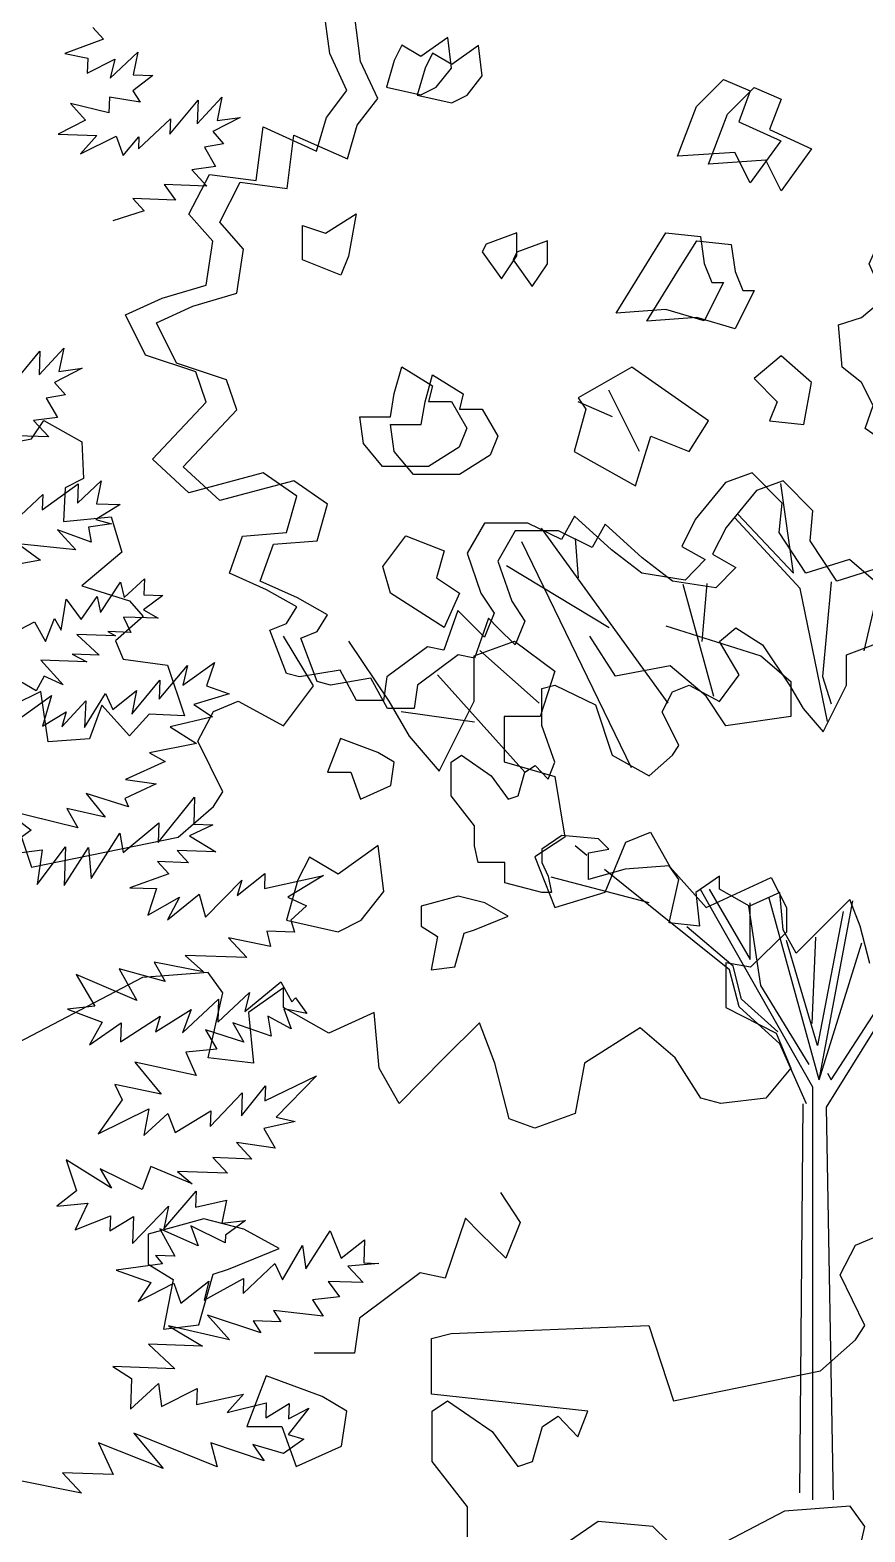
# Model space of a CAD drawing. Header units: inches. Extents: x 11.9 to 85.3, y 21.1 to 37.4.
# Drawn here: x 66.5085 to 66.7668, y 21.8291 to 22.2938 of the extents above; entities that cross this region are included whole.
import ezdxf

# ---------------------------------------------------------------- set-up
doc = ezdxf.new("R2010")
doc.units = ezdxf.units.IN
doc.header["$MEASUREMENT"] = 0
doc.layers.add('CAY', color=94, linetype='Continuous')
doc.layers.add('CAY-3', color=61, linetype='Continuous')

# ---------------------------------------------------------------- blocks, each defined once
blk = doc.blocks.new('A$C76451831')
at = {"layer": 'CAY'}
for p, q in [((6021.3, 1072.2), (6028.7, 1064.2)), ((6028.7, 1064.2), (6002.1, 1054.3)), ((6002.1, 1054.3), (6017.8, 1051)), ((6017.8, 1051), (6017.5, 1040.6)), ((6017.5, 1040.6), (6036.4, 1050.3)), ((6033.2, 1037.3), (6052.4, 1055.2)), ((6036.4, 1050.3), (6033.2, 1037.3)), ((6052.4, 1055.2), (6049.1, 1039.5)), ((6062.7, 1039), (6048.8, 1028.6)), ((6049.1, 1039.5), (6062.7, 1039)), ((6048.8, 1028.6), (6053.9, 1020.7)), ((6005.9, 1019.7), (6016.3, 1008.4)), ((6032.4, 1013.3), (6005.9, 1019.7)), ((6032.8, 1024.2), (6032.4, 1013.3)), ((6053.9, 1020.7), (6032.8, 1024.2)), ((6074.5, 998.7), (6093.9, 1022)), ((6093.3, 1005.7), (6110.2, 1024.2)), ((6093.9, 1022), (6093.3, 1005.7)), ((6110.2, 1024.2), (6107, 1008)), ((6016.3, 1008.4), (5997.4, 998.7)), ((6052.8, 988.6), (6074.8, 1009.1)), ((6074.8, 1009.1), (6074.5, 998.7)), ((6122.9, 1010.1), (6104, 1000.4)), ((6107, 1008), (6122.9, 1010.1)), ((5997.4, 998.7), (6024.1, 997.7)), ((6024.1, 997.7), (6012.8, 985)), ((6012.8, 985), (6037.3, 997.3)), ((6037.3, 997.3), (6042.2, 983.9)), ((6042.2, 983.9), (6053.1, 996.7)), ((6053.1, 996.7), (6052.8, 988.6)), ((6104, 1000.4), (6111.4, 992)), ((6111.4, 992), (6098.2, 989.7)), ((6098.2, 989.7), (6105.9, 976.3)), ((6105.9, 976.3), (6089.5, 974.1)), ((6089.5, 974.1), (6099.9, 962.9)), ((6070.5, 963.9), (6078.3, 953.2)), ((6099.9, 962.9), (6070.5, 963.9)), ((6078.3, 953.2), (6048.9, 954.2)), ((6048.9, 954.2), (6056.8, 945.8)), ((6056.8, 945.8), (6035.2, 938.9)), ((2009.3, 881.7), (1985.5, 892.2)), ((2027.8, 857.9), (2006.6, 900.2)), ((2134, 774), (2125.3, 835.7)), ((2138.7, 763.4), (2093.5, 812.2)), ((2095.8, 814.5), (2134, 774)), ((2047.7, 684.5), (1960.2, 805.1)), ((1985.8, 770.9), (1983.8, 797.9)), ((2022.3, 639.8), (1946.8, 795.6)), ((2007, 736.3), (1936.2, 779.1)), ((2079.1, 689), (2057.9, 766.3)), ((2071.1, 726.8), (2074.5, 766.9)), ((2159.9, 768.1), (2154, 702.8)), ((2182.7, 720.5), (2195.7, 776.4)), ((2157.5, 671.8), (2138.7, 763.4)), ((1958.8, 684.4), (1917.8, 720.8)), ((1948.8, 636.8), (1888.7, 704)), ((2154, 702.8), (2159.9, 684)), ((1914.2, 671.4), (1863.5, 678.5)), ((1991.5, 579.5), (1983.4, 586)), ((2041.2, 539.6), (2003.7, 569.7)), ((2034.5, 546.7), (1966.9, 564.4)), ((2147.3, 419.7), (2069.9, 556)), ((2075.8, 556.2), (2104.1, 507.8)), ((2151.6, 424.8), (2117.3, 549.9)), ((2089.9, 500.7), (2041.2, 539.6)), ((2102.9, 544.4), (2111.2, 489.7)), ((2104.1, 507.8), (2104.1, 546.7)), ((2168.2, 540.8), (2150.5, 448.4)), ((2151.6, 424.8), (2175, 548.1)), ((2156.8, 405.9), (2241.3, 542.4)), ((2092.3, 503.1), (2060.4, 530.2)), ((2150.5, 448.4), (2129.2, 520.8)), ((2146.9, 463.7), (2149.3, 523.1)), ((2151.6, 424.8), (2181.2, 519.2)), ((2096.6, 475.1), (2089.9, 500.7)), ((2098.2, 480.3), (2092.3, 503.1)), ((2159.9, 424.8), (2212.2, 505.4)), ((2111.2, 489.7), (2144.6, 435.4)), ((2123.3, 457.8), (2098.2, 480.3)), ((2124.5, 449.6), (2096.6, 475.1)), ((2143, 408.3), (2124.5, 449.6)), ((2157.5, 429.5), (2159.9, 424.8)), ((2147.3, 135.4), (2147.3, 419.7)), ((2138.3, 140.1), (2140.6, 408.3)), ((2161.5, 135.4), (2156.8, 405.9))]:
    blk.add_line(p, q, dxfattribs=at)
for points in [[(2193.7, 777.9), (2163.8, 768.5), (2145.4, 796.4), (2147.3, 816.9), (2126.9, 837.7), (2108.4, 831), (2087.6, 805.5), (2078.1, 787), (2094.3, 777.9), (2080.5, 763.8), (2050.6, 768.5), (2029.8, 784.6), (2004.2, 807.8), (1995.2, 791.7), (1972, 803.1), (1942.1, 803.1), (1930.3, 782.3), (1939.8, 754.7), (1948.8, 741), (1942.1, 724.5), (1930.3, 736.3), (1923.7, 742.9), (1914.2, 715.4), (1902.8, 717.8), (1874.9, 696.9), (1872.6, 680.8), (1854.1, 680.8), (1842.7, 701.7), (1814.8, 696.9), (1805.7, 699.3), (1794.3, 729.2), (1805.7, 733.9), (1812.8, 745.3), (1792, 757.1), (1766.4, 768.5), (1775.5, 794.1), (1805.7, 796.4), (1812.8, 821.6), (1789.6, 837.7), (1738.5, 824), (1713.4, 847.2), (1750.3, 886.5), (1743.2, 907.3), (1708.6, 918.7), (1694.9, 946.6), (1720, 958), (1750.3, 967.1), (1755, 997.4), (1738.5, 1015.9), (1752.7, 1043.4), (1784.9, 1039.1), (1789.6, 1076), (1826.6, 1059.5), (1833.2, 1082.7), (1847.4, 1101.2), (1835.6, 1126.7), (1831.3, 1159)], [(1595.2, 903.7), (1614.6, 927.1), (1614, 910.8), (1631, 929.2), (1627.7, 913), (1643.6, 915.2), (1624.7, 905.4), (1632.1, 897), (1618.9, 894.7), (1626.6, 881.3), (1610.2, 879.2), (1620.7, 867.9), (1591.3, 868.9)], [(1597.4, 810.2), (1616.6, 828.2), (1616.2, 817.7), (1640.9, 835.5), (1640.4, 822.3), (1656.8, 837.6), (1653.5, 821.9), (1669.8, 821.3), (1653.1, 811), (1663.9, 807.9), (1648, 805.8), (1649.9, 795.3), (1626.6, 803.8), (1639.3, 790.2), (1599.5, 794.3), (1615, 782.9), (1590.8, 778.7)], [(1591.9, 730.6), (1610.8, 740.4), (1618.5, 727), (1624.5, 742.7), (1629.2, 734.8), (1632.6, 756), (1643, 742), (1654, 757.9), (1656.3, 747), (1670.2, 767.8), (1672.6, 757.3), (1686.6, 770), (1686.2, 759.1), (1699.3, 758.6), (1685.9, 748.7), (1696.1, 742.9), (1672.1, 743.7), (1677.2, 733.1), (1661.3, 733.7), (1666.6, 730.8), (1639.9, 731.7), (1655.3, 717.6), (1636.8, 718.2), (1647, 712.9), (1615.3, 714), (1630.6, 697.1), (1617.6, 703), (1611.9, 692.8), (1593.7, 703.8)], [(1598, 672), (1622.6, 689.7), (1616.4, 668.6), (1632.6, 678.5), (1629.6, 668.1), (1646.1, 686.1), (1645.4, 667.6), (1659.8, 691.1), (1664.9, 680), (1681.2, 693.1), (1677.9, 676.9), (1697.3, 700.2), (1696.8, 687.1), (1716.2, 710.4), (1713, 696.9), (1734.9, 712.5), (1729.3, 696.4), (1745, 690.8), (1720.7, 683.5), (1733.6, 674.9), (1704.3, 668.2), (1722.5, 656.7), (1690.1, 650.1), (1700.8, 644.3), (1673.6, 631.7), (1694.8, 628.7), (1673.2, 618.6), (1675.7, 613), (1646.5, 622.2), (1659.6, 605.9), (1633, 611.8), (1640.7, 598.4), (1590.4, 611), (1608.5, 596.8), (1583.9, 579.1), (1616.2, 583.4), (1612.6, 559.5), (1632.1, 585.5), (1631.2, 558.8), (1648, 585), (1649.9, 563.6), (1669.6, 594.7), (1671.9, 581.4), (1696.6, 601.9), (1696.1, 588.3), (1721.2, 619.6), (1720.6, 601), (1733.7, 600.6), (1717.6, 593), (1735.8, 581.9), (1709.1, 582.8), (1716.9, 574.4), (1695.7, 575.2), (1703.5, 566.7), (1676.5, 557.2), (1695, 556.6), (1688.9, 538.2), (1710.7, 550.6), (1702.4, 535), (1724.3, 552.8), (1728.8, 536.8), (1753.7, 562.3), (1750.6, 551.9), (1769.7, 567.1), (1769.3, 556.7), (1810, 565.7), (1785.4, 550.7), (1798.4, 544.8), (1787.6, 534.8), (1790, 526.5), (1771, 527.2), (1773.4, 516.7), (1744.6, 522.7), (1757.2, 509.1), (1714.7, 510.6), (1727.4, 499.2), (1693.2, 505.9), (1700.9, 492.5), (1669.1, 501.3), (1681.4, 479.5), (1639.5, 497.3), (1652.3, 475.6), (1633.6, 473.5), (1657.4, 464.5), (1648.7, 449), (1670.5, 464.1), (1670, 450.9), (1697.4, 468.6), (1694.3, 457.8), (1718.8, 473.3), (1712.8, 457.1), (1737.7, 480.3), (1737.1, 464.5), (1759.1, 485), (1755.9, 472), (1780.7, 492.4), (1788.3, 478.5), (1790.7, 481.2), (1798.5, 470.5), (1782.7, 473.7), (1787.7, 460), (1771.7, 468.7), (1773.9, 455), (1747.5, 464.1), (1755.2, 450.7), (1728.8, 459.3), (1736.5, 445.9), (1715.1, 443.9), (1722.2, 427.8), (1680, 437), (1698.2, 415), (1666.3, 421.6), (1671.3, 411), (1654.7, 387.5), (1689.7, 404.9), (1686.3, 386.4), (1702.7, 401.7), (1707.7, 388.4), (1732.3, 403.4), (1731.9, 392.6), (1754, 415.8), (1753.4, 400), (1770, 420.7), (1769.7, 410.3), (1805.2, 427.6), (1777.4, 399.1), (1790.4, 396), (1769, 391.3), (1776.7, 377.8), (1750.1, 381.5), (1760.6, 370.2), (1733.8, 371.2), (1743.9, 360.4), (1709.5, 361.6), (1719.6, 353.1), (1691, 365), (1685, 349.3), (1656.1, 363.5), (1663.8, 350.1), (1632.7, 369.7), (1639.7, 348.2), (1626.2, 337.8), (1647.6, 339.7), (1638.8, 321.5), (1663.1, 331), (1662.7, 320.6), (1679, 330.5), (1678.3, 311.9), (1703.2, 337.8), (1700, 322), (1722.2, 348), (1721.8, 337.1), (1743.2, 341.8), (1740, 326.1), (1756.3, 327.8), (1742.4, 317.8), (1742.2, 312.4), (1718.6, 324.1), (1723.6, 310.3), (1697.2, 322.1), (1707.5, 303.2), (1694.3, 303.7), (1699.1, 298), (1667.2, 293.7), (1691, 285.2), (1682.3, 271.9), (1706.8, 284.6), (1711.8, 270.9), (1730.9, 286.1), (1727.7, 273), (1755, 287.9), (1754.6, 277.5), (1776.6, 298.1), (1781.7, 287), (1795.6, 310.5), (1797.8, 294.6), (1814.6, 320.8), (1822.1, 301.9), (1838.4, 314.5), (1837.8, 298.6), (1848.2, 298.3), (1826.8, 296.3), (1837.3, 285.1), (1813.3, 285.9), (1821.1, 275.2), (1802.5, 273.1), (1809.8, 262), (1775.5, 265.9), (1780.6, 258), (1761.6, 258.7), (1766.8, 250.4), (1730.1, 262.5), (1745.3, 245.7), (1703.1, 255.3), (1726.6, 241.3), (1689.5, 242.6), (1707.5, 225.7), (1664.9, 227.2), (1677.8, 219), (1677, 197.7), (1696.2, 215.6), (1698.4, 199.7), (1722.9, 212), (1722.5, 201.1), (1754.9, 208.2), (1743.6, 195.4), (1770.5, 202.2), (1770.2, 191.8), (1786.4, 201.6), (1786, 191.2), (1799.9, 198.4), (1785.6, 180.3), (1796.4, 177.2), (1782.5, 167.3), (1761.4, 173.5), (1769.1, 162.3), (1732.4, 174.5), (1736.8, 158), (1679.2, 181.3), (1699.6, 157), (1654.9, 174.5), (1665, 152.8), (1630.2, 154), (1643.3, 140), (1592.9, 149.9)], [(2186.6, 505), (2179.9, 530.6), (2172.9, 549.1), (2156.8, 533), (2135.9, 512.1), (2126.9, 528.2), (2124.5, 553.8), (2103.7, 544.4), (2082.9, 556.2), (2082.9, 565.2), (2066.7, 553.8), (2069.1, 530.6), (2048.3, 533), (2054.9, 562.8), (2048.3, 572.3), (2018, 569.9), (1992.8, 562.8), (1992.8, 581.3), (2006.6, 583.7), (1999.5, 590.8), (1974.4, 593.1), (1960.6, 583.7), (1960.6, 574.6), (1964.9, 565.2), (1967.3, 553.8), (1960.6, 553.8), (1935.1, 560.5), (1935.1, 574.6), (1916.6, 574.6), (1914.2, 586), (1914.2, 599.8), (1898.1, 620.6), (1898.1, 643.8), (1905.2, 648.6), (1925.6, 634.4), (1937.4, 618.3), (1944.1, 620.6), (1948.8, 636.8), (1955.9, 641.5), (1964.9, 632), (1969.6, 643.8), (1960.6, 669), (1960.6, 694.6), (1969.6, 696.9), (1997.6, 683.2), (2009, 648.6), (2034.5, 634.4), (2050.6, 648.6), (2054.9, 655.2), (2043.5, 678.5), (2050.6, 692.2), (2062, 696.9), (2082.9, 685.5), (2096.6, 704), (2082.9, 726.8), (2094.3, 736.3), (2112.7, 724.5), (2131.2, 696.9), (2140.6, 680.8), (2154.4, 664.7), (2170.5, 696.9), (2170.5, 717.8), (2189, 724.5)]]:
    blk.add_lwpolyline(points, dxfattribs=at)
for points in [[(1919.5, 1116.7), (1916.9, 1137.8), (1898.4, 1124.6), (1885.2, 1132.5), (1880, 1122), (1874.7, 1103.5), (1898.4, 1098.2), (1909, 1103.5)], [(2088.5, 1090.3), (2106.9, 1108.8), (2125.4, 1100.8), (2117.5, 1079.7), (2146.5, 1066.5), (2125.4, 1037.5), (2114.9, 1058.6), (2075.3, 1055.9)], [(1795.5, 989.9), (1795.5, 1013.7), (1811.3, 1008.4), (1832.5, 1021.6), (1827.2, 992.6), (1821.9, 979.4)], [(2209.9, 855.3), (2183.5, 873.8), (2188.8, 889.6), (2180.8, 905.5), (2167.6, 916), (2165, 945.1), (2180.8, 950.3), (2196.7, 963.5), (2186.1, 987.3), (2199.3, 1016.3), (2231, 1024.3), (2270.6, 1013.7), (2254.7, 1003.1), (2244.2, 982), (2278.5, 974.1), (2278.5, 947.7), (2257.4, 939.8), (2236.3, 931.9), (2204.6, 937.1), (2199.3, 921.3), (2233.6, 916), (2262.7, 900.2), (2257.4, 881.7), (2220.4, 873.8)], [(1943.3, 995.2), (1940.7, 989.9), (1953.9, 971.5), (1964.4, 987.3), (1964.4, 1003.1)], [(2054.1, 982), (2067.3, 1003.1), (2091.1, 1000.5), (2093.7, 982), (2099, 968.8), (2106.9, 968.8), (2093.7, 942.4), (2067.3, 950.3), (2033, 947.7)], [(2141.2, 876.4), (2146.5, 905.5), (2125.4, 923.9), (2106.9, 908.1), (2122.8, 892.2), (2117.5, 879)], [(2062.1, 857.9), (2075.3, 879), (2022.5, 916), (1985.5, 894.9), (1990.8, 887), (1982.9, 857.9), (2025.1, 834.2), (2035.7, 868.5)], [(1903.7, 887), (1919.5, 887), (1930.1, 868.5), (1924.8, 855.3), (1903.7, 842.1), (1872, 842.1), (1858.8, 857.9), (1856.2, 876.4), (1877.3, 876.4), (1880, 892.2), (1885.2, 910.7), (1906.4, 897.5)], [(1856.2, 760.2), (1850.9, 778.7), (1866.8, 799.8), (1893.2, 789.3), (1887.9, 770.8), (1903.7, 760.2), (1893.2, 736.5)], [(1809, 206.5), (1770.6, 220.7), (1757.1, 185.9), (1781.3, 185.9), (1791.3, 158.2), (1822.5, 172.3), (1826.1, 196.5)]]:
    blk.add_lwpolyline(points, close=True, dxfattribs=at)
at = {"layer": 'CAY-3'}
for p, q in [((6173.4, 618.5), (6152.8, 652.7)), ((6381.5, 625), (6363.8, 652.7)), ((6416.3, 659.8), (6481.8, 639.1)), ((6197.6, 649.2), (6225.3, 607.9)), ((6284.2, 639.1), (6312, 649.2)), ((6312, 649.2), (6339.7, 628.5)), ((6284.2, 607.9), (6284.2, 639.1)), ((6419.3, 632.1), (6381.5, 625)), ((6444, 611.4), (6419.3, 632.1)), ((6481.8, 639.1), (6502.4, 621.4)), ((6339.7, 628.5), (6329.6, 597.3)), ((6502.4, 621.4), (6502.4, 597.3)), ((6152.8, 590.8), (6173.4, 618.5)), ((6457.6, 590.8), (6444, 611.4)), ((6093.8, 580.2), (6104.4, 600.8)), ((6104.4, 600.8), (6121.5, 607.9)), ((6121.5, 607.9), (6152.8, 590.8)), ((6225.3, 607.9), (6239.4, 583.7)), ((6260.1, 559.5), (6284.2, 607.9)), ((6304.9, 597.3), (6304.9, 566)), ((6329.6, 597.3), (6304.9, 597.3)), ((6502.4, 597.3), (6457.6, 590.8)), ((6110.9, 545.4), (6093.8, 580.2)), ((6239.4, 583.7), (6260.1, 559.5)), ((6304.9, 566), (6339.7, 556)), ((6339.7, 556), (6346.7, 514.1)), ((5961.9, 545.3), (5979, 493.4)), ((6104.4, 535.3), (6110.9, 545.4)), ((6080.2, 514.1), (6104.4, 535.3)), ((6388.6, 510.6), (6405.7, 517.6)), ((6405.7, 517.6), (6419.3, 493.4)), ((5979, 493.4), (6080.2, 514.1)), ((6346.7, 514.1), (6326.1, 500.5)), ((6374.5, 476.3), (6388.6, 510.6)), ((6326.1, 500.5), (6339.7, 465.7)), ((6419.3, 493.4), (6444, 465.7)), ((6339.7, 465.7), (6374.5, 476.3)), ((6444, 465.7), (6488.8, 486.4)), ((6488.8, 486.4), (6499.5, 465.7)), ((6499.5, 465.7), (6499.5, 448.6)), ((6499.5, 448.6), (6474.7, 424.4)), ((6457.6, 427.4), (6457.6, 396.7)), ((6474.7, 424.4), (6457.6, 427.4)), ((6055.5, 417.4), (5954.9, 364.8)), ((6100.9, 420.9), (6055.5, 417.4)), ((6110.9, 406.7), (6100.9, 420.9)), ((6100.9, 361.9), (6110.9, 406.7)), ((6152.8, 410.3), (6128.6, 393.2)), ((6152.8, 396.7), (6152.8, 410.3)), ((6184, 379), (6152.8, 396.7)), ((6457.6, 396.7), (6492.4, 379)), ((6128.6, 393.2), (6132.1, 358.4)), ((6215.3, 393.2), (6184, 379)), ((6218.8, 354.8), (6215.3, 393.2)), ((6287.8, 386.1), (6263.6, 361.9)), ((6298.4, 358.4), (6287.8, 386.1)), ((6398.6, 382.6), (6360.3, 358.4)), ((6422.8, 361.9), (6398.6, 382.6)), ((6492.4, 379), (6502.4, 354.8)), ((6132.1, 358.4), (6100.9, 361.9)), ((6232.4, 330.6), (6218.8, 354.8)), ((6263.6, 361.9), (6232.4, 330.6)), ((6308.4, 320), (6298.4, 358.4)), ((6360.3, 358.4), (6353.8, 323.6)), ((6440.5, 334.2), (6422.8, 361.9)), ((6502.4, 354.8), (6485.3, 334.2)), ((1932.1, 347.2), (1945.6, 326.5)), ((6454.1, 330.6), (6440.5, 334.2)), ((6485.3, 334.2), (6454.1, 330.6)), ((1908, 329.4), (1893.8, 288.2)), ((1917.9, 319.4), (1908, 329.4)), ((1945.6, 326.5), (1935.6, 301.8)), ((6353.8, 323.6), (6326.1, 313.5)), ((1935.6, 301.8), (1917.9, 319.4)), ((2166.1, 290.3), (2176.7, 310.9)), ((2176.7, 310.9), (2193.8, 318)), ((6326.1, 313.5), (6308.4, 320)), ((1876.7, 291.7), (1834.8, 260.5)), ((1893.8, 288.2), (1876.7, 291.7)), ((2183.2, 255.5), (2166.1, 290.3)), ((1834.8, 260.5), (1831.3, 236.3)), ((1884.4, 246.4), (1898, 249.9)), ((1898, 249.9), (2034.2, 255.5)), ((2034.2, 255.5), (2051.3, 203.6)), ((2176.7, 245.5), (2183.2, 255.5)), ((1884.4, 208.1), (1884.4, 246.4)), ((2152.5, 224.2), (2176.7, 245.5)), ((1831.3, 236.3), (1803.5, 236.3)), ((2051.3, 203.6), (2152.5, 224.2)), ((1992.3, 196.5), (1884.4, 208.1)), ((1885, 196.5), (1895.6, 203.6)), ((1895.6, 203.6), (1926.3, 182.3)), ((1885, 161.7), (1885, 196.5)), ((1961.1, 185.9), (1971.7, 193)), ((1971.7, 193), (1985.3, 178.8)), ((1985.3, 178.8), (1992.3, 196.5)), ((1926.3, 182.3), (1944, 158.2)), ((1954, 161.7), (1961.1, 185.9)), ((1909.2, 130.4), (1885, 161.7)), ((1944, 158.2), (1954, 161.7)), ((1909.2, 109.8), (1909.2, 130.4)), ((2127.7, 127.5), (2027.1, 75)), ((2173.1, 131), (2127.7, 127.5)), ((2183.2, 116.9), (2173.1, 131)), ((1999.4, 120.4), (1978.8, 106.3)), ((2037.1, 116.9), (1999.4, 120.4)), ((2047.8, 106.3), (2037.1, 116.9)), ((2173.1, 72.1), (2183.2, 116.9))]:
    blk.add_line(p, q, dxfattribs=at)
for points in [[(6572.6, 679.9), (6542.8, 705.5), (6512.9, 696), (6494.4, 724), (6496.4, 744.4), (6475.9, 765.3), (6457.5, 758.6), (6436.6, 733), (6427.2, 714.5), (6443.3, 705.5), (6429.6, 691.3), (6399.7, 696), (6378.8, 712.2), (6353.3, 735.4), (6344.3, 719.2), (6321.1, 730.6), (6291.2, 730.6), (6279.4, 709.8), (6288.8, 682.3), (6297.9, 668.5), (6291.2, 652), (6279.4, 663.8), (6272.8, 670.4), (6263.3, 643), (6251.9, 645.3), (6224, 624.5), (6221.6, 608.3), (6203.1, 608.3), (6191.7, 629.2), (6163.8, 624.5), (6154.8, 626.8), (6143.4, 656.7), (6154.8, 661.4), (6161.9, 672.8), (6141, 684.6), (6115.5, 696), (6124.5, 721.6), (6154.8, 724), (6161.9, 749.1), (6138.7, 765.3), (6087.6, 751.5), (6062.4, 774.7), (6099.4, 814), (6092.3, 834.9), (6057.7, 846.3), (6043.9, 874.2), (6069.1, 885.6), (6099.4, 894.6), (6104.1, 924.9), (6087.6, 943.4), (6101.7, 970.9), (6134, 966.6), (6138.7, 1003.6), (6175.6, 987), (6182.3, 1010.2), (6196.5, 1028.7), (6184.7, 1054.3), (6180.3, 1086.5)], [(5951.6, 783.4), (5979, 788.7), (5987.5, 801.3), (6013.8, 786.5), (6014.9, 761.2), (6002.2, 754.9), (6001.2, 731.7), (6033.9, 734.9), (6041.3, 710.6), (6013.8, 687.4), (6046.5, 676.9), (6056, 666.3), (6037, 649.4), (6042.3, 636.8), (6072.9, 632.6), (6084.5, 597.8), (6060.2, 598.8), (6046.5, 584), (6027.6, 605.1), (6019.1, 581.9), (5990.6, 579.8), (5985.4, 614.6), (5966.4, 605.1)]]:
    blk.add_lwpolyline(points, dxfattribs=at)
for points in [[(6268.6, 1044.2), (6266, 1065.3), (6247.5, 1052.1), (6234.3, 1060.1), (6229, 1049.5), (6223.7, 1031), (6247.5, 1025.7), (6258, 1031)], [(6437.5, 1017.8), (6456, 1036.3), (6474.5, 1028.4), (6466.5, 1007.2), (6495.6, 994), (6474.5, 965), (6463.9, 986.1), (6424.3, 983.5)], [(6292.4, 922.8), (6289.7, 917.5), (6302.9, 899), (6313.5, 914.8), (6313.5, 930.7)], [(6403.2, 909.6), (6416.4, 930.7), (6440.2, 928), (6442.8, 909.6), (6448.1, 896.4), (6456, 896.4), (6442.8, 870), (6416.4, 877.9), (6382.1, 875.2)], [(6252.8, 814.5), (6268.6, 814.5), (6279.2, 796), (6273.9, 782.8), (6252.8, 769.6), (6221.1, 769.6), (6207.9, 785.5), (6205.3, 803.9), (6226.4, 803.9), (6229, 819.8), (6234.3, 838.3), (6255.4, 825.1)], [(1847.4, 650.5), (1821.8, 660), (1812.8, 636.8), (1828.9, 636.8), (1835.6, 618.3), (1856.4, 627.7), (1858.8, 643.8)], [(1921.3, 546.7), (1902.8, 551.4), (1877.3, 544.4), (1877.3, 530.6), (1888.7, 523.5), (1884.3, 500.7), (1900.5, 502.7), (1907.1, 525.9), (1914.2, 528.2), (1937.4, 537.7)], [(6222, 476.6), (6218.1, 508.3), (6190.4, 488.5), (6170.6, 500.4), (6162.6, 484.6), (6154.7, 456.8), (6190.4, 448.9), (6206.2, 456.8)], [(6125.5, 244), (6097.8, 251.1), (6059.5, 240.5), (6059.5, 219.9), (6076.6, 209.2), (6070.1, 175), (6094.3, 178), (6104.3, 212.8), (6114.9, 216.3), (6149.7, 230.5)]]:
    blk.add_lwpolyline(points, close=True, dxfattribs=at)

msp = doc.modelspace()

# ---------------------------------------------------------------- block references
at = {"layer": 'CAY', "xscale": 0.0004489089019145984, "yscale": 0.0004489089019145984, "zscale": 0.0004489089019145984}
for p in [(63.82489, 21.8133), (65.78675, 21.77831)]:
    msp.add_blockref('A$C76451831', p, dxfattribs=at)

doc.saveas('drawing.dxf')
